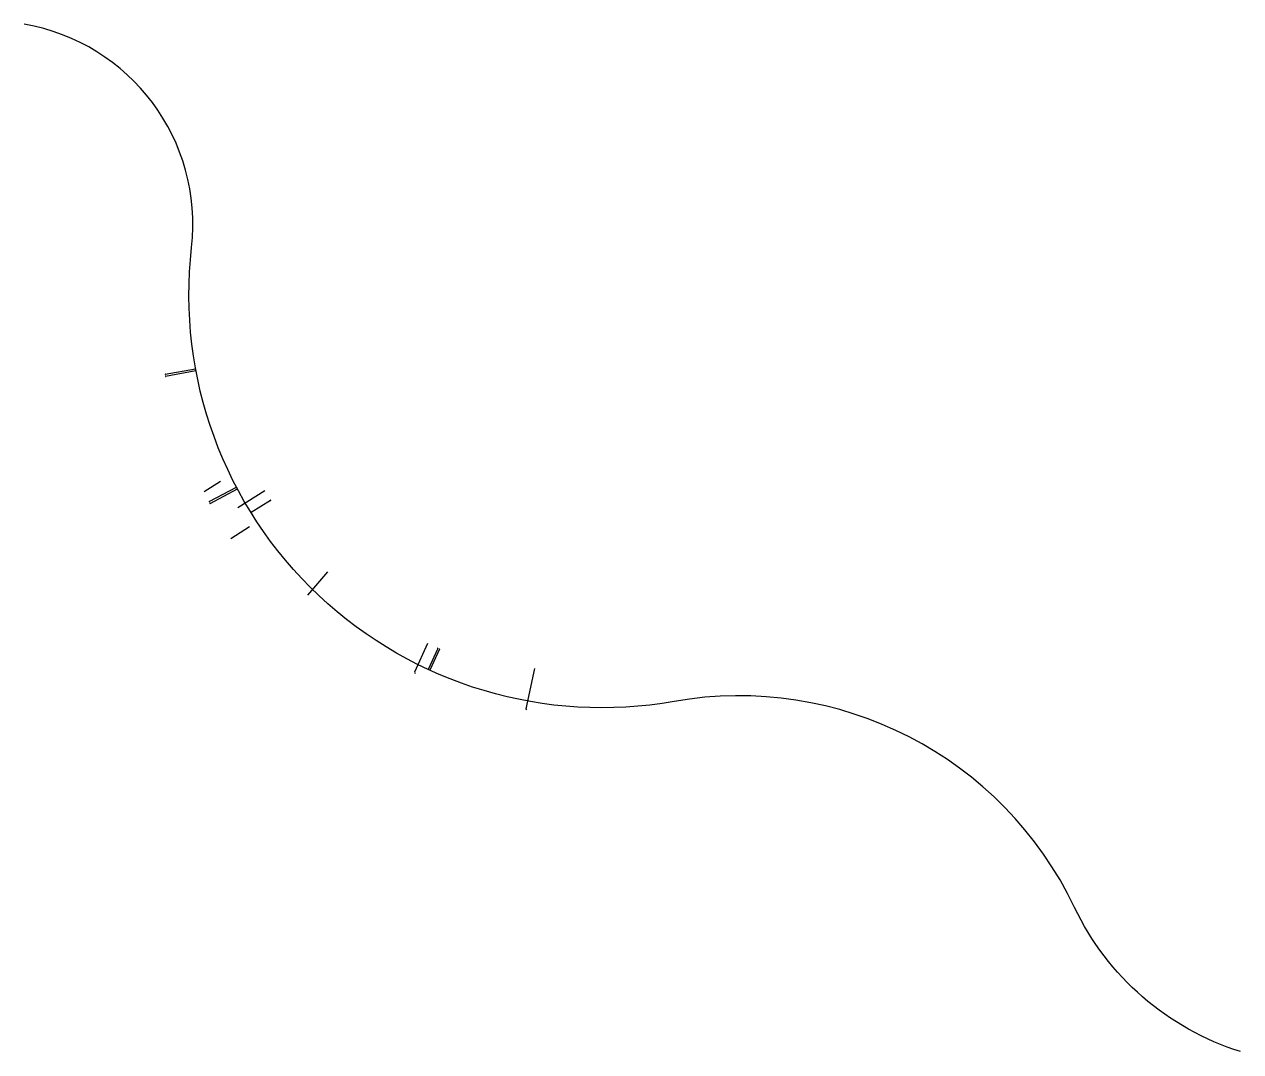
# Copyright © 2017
# Model space of a CAD drawing. Header units: feet. Extents: x 586514 to 588994, y 1029868 to 1031962.
import ezdxf

# ---------------------------------------------------------------- set-up
doc = ezdxf.new("R2010")
doc.units = ezdxf.units.FT
doc.header["$MEASUREMENT"] = 0
doc.layers.get('0').update_dxf_attribs({"color": 30})
for name, color, linetype in [('C-W', 130, 'Continuous'), ('C-W-METER', 131, 'Continuous'), ('C-W-SYM', 131, 'Continuous'), ('C-WW-SVC', 90, 'Continuous')]:
    doc.layers.add(name, color=color, linetype=linetype)

# ---------------------------------------------------------------- blocks, each defined once
blk = doc.blocks.new('WATER-METER')
blk.add_lwpolyline([(-0.03, 0.03), (-0.03, -0.03), (0.03, -0.03), (0.03, 0.03)], close=True)
blk.add_solid([(-0.03, 0.03), (0.03, -0.03), (-0.03, -0.03)])

msp = doc.modelspace()

# ---------------------------------------------------------------- linework, layer by layer
at = {"layer": 'C-W'}
for p, q in [((586801.3, 1031248.9), (586863.2, 1031260.2)), ((586802, 1031245), (586863.9, 1031256.6))]:
    msp.add_line(p, q, dxfattribs=at)
msp.add_lwpolyline([(588993.7, 1029868.2, -0.208151), (588655.1, 1030162.2, 0.337233), (587838.7, 1030582, -0.501921), (586855.1, 1031507.2, 0.398033), (586514, 1031962.2, 0.398033)], format="xyb", dxfattribs=at)
at = {"layer": 'C-W-METER'}
for p, q in [((586890.9, 1030989.4), (586946.6, 1031018.7)), ((586892.7, 1030985.8), (586948.4, 1031015.4)), ((587016.2, 1030991.8), (586976.2, 1030967)), ((587356.8, 1030690), (587337, 1030647.4)), ((587360.5, 1030688.3), (587340.9, 1030645.6))]:
    msp.add_line(p, q, dxfattribs=at)
at = {"layer": 'C-WW-SVC'}
for p, q in [((586880.4, 1031009.8), (586914.2, 1031031.3)), ((587004.3, 1031011.5), (586949.2, 1030976.4)), ((586935.2, 1030914.3), (586973.3, 1030938.5)), ((587132.3, 1030846.1), (587091.6, 1030798.9)), ((587336.1, 1030700), (587309.5, 1030641.5)), ((587309.5, 1030641.5), (587310.5, 1030638.9)), ((587554.1, 1030649.3), (587536.3, 1030567.2)), ((587536.3, 1030567.2), (587537.8, 1030564.8))]:
    msp.add_line(p, q, dxfattribs=at)

# ---------------------------------------------------------------- block references
at = {"layer": 'C-W-SYM', "xscale": 12, "yscale": 12, "zscale": 12}
for p in [(586801.3, 1031248.9), (586802, 1031245), (586890.9, 1030989.4), (586892.7, 1030985.8), (587016.2, 1030991.8), (587356.8, 1030690), (587360.5, 1030688.3)]:
    msp.add_blockref('WATER-METER', p, dxfattribs=at)

doc.saveas('drawing.dxf')
